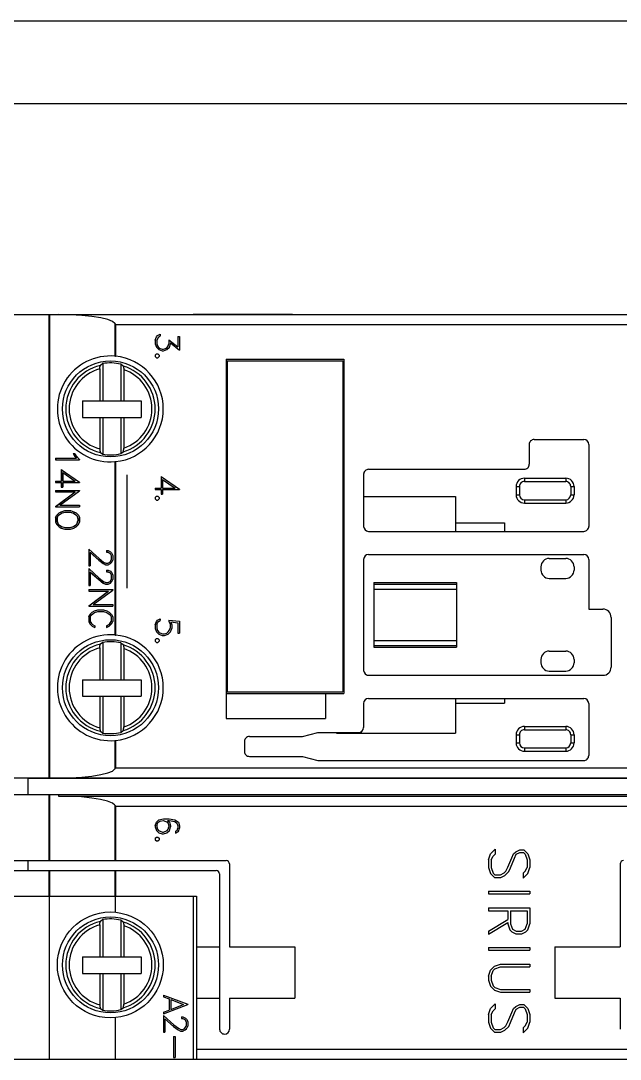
# Model space of a CAD drawing. Header units: millimetres. Extents: x -72 to 2978, y -1067 to 2817.
# Drawn here: x 497.9 to 534.1, y 872.8 to 935.5 of the extents above; entities that cross this region are included whole.
import ezdxf

# ---------------------------------------------------------------- set-up
doc = ezdxf.new("R2010")
doc.units = ezdxf.units.MM
doc.layers.add('10000_FRONT', color=7, linetype='Continuous')

msp = doc.modelspace()

# ---------------------------------------------------------------- linework, layer by layer
for p, q in [((424.654, 935.508), (733.643, 935.508)), ((514.334, 917.753), (508.334, 917.753)), ((504.345, 901.228), (504.345, 908.078)), ((508.334, 872.753), (514.334, 872.753))]:
    msp.add_line(p, q)
at = {"color": 30, "true_color": 0xf8991e}
msp.add_line((433.915, 930.508), (726.121, 930.508), dxfattribs=at)
at = {"layer": '10000_FRONT', "color": 7, "linetype": 'Continuous', "lineweight": 25}
for p, q in [((494.855, 917.753), (548.835, 917.753)), ((499.619, 917.753), (499.619, 889.753)), ((499.653, 917.753), (499.653, 889.753)), ((503.616, 917.213), (503.616, 915.241)), ((503.616, 917.213), (503.621, 917.204)), ((503.621, 917.204), (503.626, 917.196)), ((503.626, 917.196), (503.631, 917.187)), ((503.631, 917.187), (503.636, 917.179)), ((503.636, 917.179), (503.641, 917.17)), ((503.641, 917.17), (503.646, 917.162)), ((503.646, 917.162), (503.651, 917.153)), ((503.651, 917.153), (503.651, 915.237)), ((503.651, 917.153), (541.019, 917.153)), ((506.048, 916.2), (506.118, 916.411)), ((506.118, 916.411), (506.19, 916.486)), ((506.146, 916.194), (506.256, 916.416)), ((506.19, 916.486), (506.352, 916.566)), ((506.256, 916.416), (506.352, 916.463)), ((506.352, 916.566), (506.352, 916.463)), ((506.87, 916.23), (506.87, 915.994)), ((506.87, 916.23), (507.42, 915.805)), ((507.42, 916.42), (507.42, 915.805)), ((507.42, 916.42), (507.518, 916.42)), ((507.518, 916.42), (507.518, 915.612)), ((506.048, 916.2), (506.048, 915.99)), ((506.048, 915.99), (506.119, 915.779)), ((506.119, 915.779), (506.261, 915.635)), ((506.146, 916.194), (506.146, 915.994)), ((506.146, 915.994), (506.192, 915.863)), ((506.192, 915.863), (506.252, 915.771)), ((506.252, 915.771), (506.344, 915.71)), ((506.261, 915.635), (506.472, 915.565)), ((506.344, 915.71), (506.476, 915.665)), ((506.476, 915.665), (506.541, 915.665)), ((506.541, 915.665), (506.672, 915.71)), ((506.545, 915.565), (506.756, 915.635)), ((506.672, 915.71), (506.765, 915.771)), ((506.756, 915.635), (506.9, 915.779)), ((506.765, 915.771), (506.825, 915.863)), ((506.825, 915.863), (506.87, 915.994)), ((506.9, 915.779), (506.97, 915.99)), ((506.97, 916.043), (506.97, 915.99)), ((506.97, 916.043), (507.518, 915.612)), ((503.616, 915.241), (503.621, 915.24)), ((503.621, 915.24), (503.626, 915.24)), ((503.626, 915.24), (503.631, 915.239)), ((503.631, 915.239), (503.636, 915.239)), ((503.636, 915.239), (503.641, 915.238)), ((503.641, 915.238), (503.646, 915.238)), ((503.646, 915.238), (503.651, 915.237)), ((506.048, 915.302), (506.127, 915.38)), ((506.048, 915.302), (506.048, 915.221)), ((506.048, 915.221), (506.127, 915.143)), ((506.127, 915.38), (506.207, 915.38)), ((506.127, 915.143), (506.207, 915.143)), ((506.207, 915.38), (506.286, 915.302)), ((506.207, 915.143), (506.286, 915.221)), ((506.286, 915.302), (506.286, 915.221)), ((506.472, 915.565), (506.545, 915.565)), ((510.335, 915.053), (510.335, 893.353)), ((510.335, 915.053), (517.435, 915.053)), ((517.435, 915.053), (517.435, 894.853)), ((502.705, 914.496), (502.706, 914.51)), ((502.705, 914.483), (502.705, 914.496)), ((502.705, 914.47), (502.705, 914.483)), ((502.705, 914.47), (502.705, 912.538)), ((502.706, 914.523), (502.707, 914.537)), ((502.706, 914.51), (502.706, 914.523)), ((502.707, 914.549), (502.708, 914.561)), ((502.707, 914.537), (502.707, 914.549)), ((502.708, 914.561), (502.709, 914.573)), ((502.709, 914.573), (502.71, 914.585)), ((502.71, 914.585), (502.711, 914.596)), ((502.711, 914.596), (502.713, 914.607)), ((502.713, 914.607), (502.714, 914.617)), ((502.714, 914.617), (502.715, 914.626)), ((502.715, 914.626), (502.717, 914.635)), ((502.717, 914.635), (502.718, 914.644)), ((502.718, 914.644), (502.72, 914.651)), ((502.72, 914.651), (502.722, 914.658)), ((502.722, 914.658), (502.724, 914.665)), ((502.724, 914.665), (502.726, 914.67)), ((502.726, 914.67), (502.728, 914.674)), ((502.728, 914.674), (502.73, 914.678)), ((502.73, 914.678), (502.732, 914.681)), ((502.732, 914.681), (502.734, 914.683)), ((502.875, 914.789), (502.734, 914.683)), ((502.875, 914.789), (502.875, 912.538)), ((503.975, 914.756), (503.975, 912.538)), ((504.116, 914.641), (503.975, 914.756)), ((504.116, 914.64), (504.119, 914.638)), ((504.119, 914.638), (504.121, 914.633)), ((504.121, 914.633), (504.124, 914.628)), ((504.124, 914.628), (504.126, 914.622)), ((504.126, 914.622), (504.128, 914.614)), ((504.128, 914.614), (504.13, 914.605)), ((504.13, 914.605), (504.132, 914.595)), ((504.132, 914.595), (504.134, 914.584)), ((504.134, 914.584), (504.136, 914.573)), ((504.136, 914.573), (504.138, 914.56)), ((504.138, 914.56), (504.139, 914.547)), ((504.139, 914.547), (504.14, 914.532)), ((504.14, 914.532), (504.142, 914.517)), ((504.142, 914.517), (504.143, 914.503)), ((504.143, 914.503), (504.143, 914.487)), ((504.143, 914.487), (504.144, 914.471)), ((504.144, 914.471), (504.145, 914.454)), ((504.145, 914.454), (504.145, 914.438)), ((504.145, 914.438), (504.145, 914.422)), ((504.145, 914.422), (504.145, 912.538)), ((510.385, 914.953), (510.385, 894.953)), ((510.385, 914.953), (517.385, 914.953)), ((517.385, 914.953), (517.385, 894.953)), ((501.645, 912.538), (501.645, 911.538)), ((501.645, 912.538), (502.705, 912.538)), ((502.705, 912.538), (502.875, 912.538)), ((502.875, 912.538), (503.975, 912.538)), ((503.975, 912.538), (504.145, 912.538)), ((504.145, 912.538), (505.195, 912.538)), ((505.195, 912.538), (505.195, 911.538)), ((501.645, 911.538), (502.705, 911.538)), ((502.705, 911.538), (502.705, 909.636)), ((502.705, 911.538), (502.875, 911.538)), ((502.875, 911.538), (502.875, 909.317)), ((502.875, 911.538), (503.975, 911.538)), ((503.975, 911.538), (503.975, 909.35)), ((503.975, 911.538), (504.145, 911.538)), ((504.145, 911.538), (504.145, 909.685)), ((504.145, 911.538), (505.195, 911.538)), ((510.335, 911.245), (510.385, 911.245)), ((517.385, 911.245), (517.435, 911.245)), ((528.935, 910.203), (531.935, 910.203)), ((501.099, 909.354), (501.179, 909.191)), ((501.099, 909.354), (501.201, 909.354)), ((501.105, 909.354), (501.184, 909.191)), ((501.201, 909.354), (501.273, 909.21)), ((502.705, 909.636), (502.705, 909.621)), ((502.705, 909.621), (502.705, 909.604)), ((502.705, 909.604), (502.706, 909.588)), ((502.706, 909.588), (502.707, 909.572)), ((502.707, 909.572), (502.707, 909.557)), ((502.707, 909.557), (502.708, 909.542)), ((502.708, 909.542), (502.71, 909.528)), ((502.71, 909.528), (502.711, 909.514)), ((502.711, 909.514), (502.712, 909.5)), ((502.712, 909.5), (502.714, 909.488)), ((502.714, 909.488), (502.716, 909.477)), ((502.716, 909.477), (502.718, 909.467)), ((502.718, 909.467), (502.72, 909.457)), ((502.72, 909.457), (502.722, 909.448)), ((502.722, 909.448), (502.724, 909.441)), ((502.724, 909.441), (502.726, 909.435)), ((502.726, 909.435), (502.729, 909.43)), ((502.729, 909.43), (502.731, 909.426)), ((502.731, 909.426), (502.734, 909.423)), ((502.734, 909.423), (502.875, 909.317)), ((503.975, 909.35), (504.116, 909.466)), ((504.116, 909.466), (504.118, 909.468)), ((504.118, 909.468), (504.12, 909.471)), ((504.12, 909.471), (504.122, 909.475)), ((504.122, 909.475), (504.124, 909.48)), ((504.124, 909.48), (504.126, 909.485)), ((504.126, 909.485), (504.128, 909.492)), ((504.128, 909.492), (504.13, 909.499)), ((504.13, 909.499), (504.132, 909.507)), ((504.132, 909.507), (504.133, 909.516)), ((504.133, 909.516), (504.135, 909.525)), ((504.135, 909.525), (504.136, 909.534)), ((504.136, 909.534), (504.137, 909.545)), ((504.137, 909.545), (504.139, 909.556)), ((504.139, 909.556), (504.14, 909.568)), ((504.14, 909.568), (504.141, 909.58)), ((504.141, 909.58), (504.142, 909.592)), ((504.142, 909.592), (504.143, 909.604)), ((504.143, 909.617), (504.144, 909.63)), ((504.143, 909.604), (504.143, 909.617)), ((504.144, 909.644), (504.145, 909.658)), ((504.144, 909.63), (504.144, 909.644)), ((504.145, 909.671), (504.145, 909.685)), ((504.145, 909.658), (504.145, 909.671)), ((510.335, 909.661), (510.385, 909.661)), ((517.385, 909.661), (517.435, 909.661)), ((528.635, 909.903), (528.635, 908.703)), ((532.235, 909.903), (532.235, 904.953)), ((500.029, 909.079), (500.029, 908.981)), ((500.029, 909.079), (501.29, 909.079)), ((500.029, 908.981), (501.477, 908.981)), ((500.035, 909.079), (500.035, 908.981)), ((501.179, 909.191), (501.29, 909.079)), ((501.179, 909.191), (501.184, 909.191)), ((501.184, 909.191), (501.295, 909.079)), ((501.273, 909.21), (501.477, 909.002)), ((501.29, 909.079), (501.295, 909.079)), ((501.477, 909.002), (501.477, 908.981)), ((503.616, 908.865), (503.621, 908.866)), ((503.616, 908.865), (503.616, 898.391)), ((503.621, 908.866), (503.626, 908.866)), ((503.626, 908.866), (503.631, 908.867)), ((503.631, 908.867), (503.636, 908.867)), ((503.636, 908.867), (503.641, 908.868)), ((503.641, 908.868), (503.646, 908.868)), ((503.646, 908.868), (503.651, 908.869)), ((503.651, 908.869), (503.651, 898.387)), ((500.374, 908.397), (500.374, 907.694)), ((500.374, 908.397), (501.477, 907.619)), ((500.38, 908.393), (500.38, 907.694)), ((500.47, 908.219), (500.47, 907.694)), ((500.47, 908.219), (501.215, 907.694)), ((500.47, 908.219), (500.476, 908.219)), ((500.476, 908.219), (501.221, 907.694)), ((518.635, 908.103), (518.635, 904.953)), ((518.935, 908.403), (528.335, 908.403)), ((500.029, 907.694), (500.029, 907.596)), ((500.029, 907.694), (500.38, 907.694)), ((500.029, 907.596), (500.374, 907.596)), ((500.035, 907.694), (500.035, 907.596)), ((500.374, 907.596), (500.374, 907.321)), ((500.374, 907.596), (500.38, 907.596)), ((500.38, 907.596), (500.38, 907.321)), ((500.47, 907.694), (501.215, 907.694)), ((500.47, 907.596), (500.47, 907.321)), ((500.47, 907.596), (501.477, 907.596)), ((501.215, 907.694), (501.221, 907.694)), ((501.477, 907.619), (501.477, 907.596)), ((506.398, 907.975), (506.398, 907.271)), ((506.398, 907.975), (507.518, 907.197)), ((506.496, 907.796), (506.496, 907.271)), ((506.496, 907.796), (507.252, 907.271)), ((528.345, 907.863), (528.345, 907.663)), ((528.345, 907.863), (530.845, 907.863)), ((528.345, 907.663), (530.845, 907.663)), ((530.845, 907.863), (530.845, 907.663)), ((500.029, 907.129), (500.029, 907.031)), ((500.029, 907.129), (501.477, 907.129)), ((500.029, 906.161), (501.212, 907.031)), ((500.029, 907.031), (501.212, 907.031)), ((500.035, 907.129), (500.035, 907.031)), ((500.035, 906.161), (501.218, 907.031)), ((500.294, 906.235), (501.477, 907.106)), ((500.374, 907.321), (500.47, 907.321)), ((501.212, 907.031), (501.218, 907.031)), ((501.477, 907.129), (501.477, 907.106)), ((506.048, 907.271), (506.048, 907.173)), ((506.048, 907.271), (506.398, 907.271)), ((506.048, 907.173), (506.398, 907.173)), ((506.398, 907.173), (506.398, 906.898)), ((506.398, 906.898), (506.496, 906.898)), ((506.496, 907.271), (507.252, 907.271)), ((506.496, 907.173), (506.496, 906.898)), ((506.496, 907.173), (507.518, 907.173)), ((507.518, 907.197), (507.518, 907.173)), ((527.845, 907.363), (527.845, 906.863)), ((527.845, 907.363), (528.045, 907.363)), ((527.845, 906.863), (528.045, 906.863)), ((528.045, 907.363), (528.045, 906.863)), ((531.145, 907.363), (531.145, 906.863)), ((531.145, 907.363), (531.345, 907.363)), ((531.145, 906.863), (531.345, 906.863)), ((531.345, 907.363), (531.345, 906.863)), ((500.294, 906.235), (501.477, 906.235)), ((501.477, 906.235), (501.477, 906.137)), ((506.048, 906.702), (506.127, 906.78)), ((506.048, 906.702), (506.048, 906.621)), ((506.048, 906.621), (506.127, 906.543)), ((506.127, 906.78), (506.207, 906.78)), ((506.127, 906.543), (506.207, 906.543)), ((506.207, 906.78), (506.286, 906.702)), ((506.207, 906.543), (506.286, 906.621)), ((506.286, 906.702), (506.286, 906.621)), ((518.635, 906.763), (524.195, 906.763)), ((524.195, 906.763), (524.195, 904.653)), ((528.345, 906.563), (528.345, 906.363)), ((528.345, 906.563), (530.845, 906.563)), ((528.345, 906.363), (530.845, 906.363)), ((530.845, 906.563), (530.845, 906.363)), ((500.029, 906.161), (500.029, 906.137)), ((500.029, 906.161), (500.035, 906.161)), ((500.029, 906.137), (501.477, 906.137)), ((500.029, 905.488), (500.099, 905.631)), ((500.035, 906.161), (500.035, 906.137)), ((500.035, 905.488), (500.104, 905.631)), ((500.099, 905.631), (500.237, 905.772)), ((500.099, 905.631), (500.104, 905.631)), ((500.104, 905.631), (500.243, 905.772)), ((500.125, 905.414), (500.191, 905.612)), ((500.191, 905.612), (500.389, 905.745)), ((500.237, 905.772), (500.376, 905.84)), ((500.237, 905.772), (500.243, 905.772)), ((500.243, 905.772), (500.382, 905.84)), ((500.376, 905.84), (500.583, 905.911)), ((500.376, 905.84), (500.382, 905.84)), ((500.382, 905.84), (500.588, 905.911)), ((500.389, 905.745), (500.586, 905.813)), ((500.583, 905.911), (500.923, 905.911)), ((500.586, 905.813), (500.925, 905.813)), ((500.919, 905.813), (501.116, 905.745)), ((500.923, 905.911), (501.13, 905.84)), ((500.925, 905.813), (501.122, 905.745)), ((501.116, 905.745), (501.313, 905.612)), ((501.116, 905.745), (501.122, 905.745)), ((501.122, 905.745), (501.319, 905.612)), ((501.13, 905.84), (501.269, 905.772)), ((501.269, 905.772), (501.407, 905.631)), ((501.313, 905.612), (501.379, 905.414)), ((501.313, 905.612), (501.319, 905.612)), ((501.319, 905.612), (501.385, 905.414)), ((501.407, 905.631), (501.477, 905.488)), ((500.029, 905.488), (500.029, 905.207)), ((500.029, 905.488), (500.035, 905.488)), ((500.029, 905.207), (500.099, 905.063)), ((500.029, 905.207), (500.035, 905.207)), ((500.035, 905.488), (500.035, 905.207)), ((500.035, 905.207), (500.104, 905.063)), ((500.099, 905.063), (500.237, 904.923)), ((500.099, 905.063), (500.104, 905.063)), ((500.104, 905.063), (500.243, 904.923)), ((500.125, 905.414), (500.125, 905.264)), ((500.125, 905.264), (500.191, 905.082)), ((500.191, 905.082), (500.389, 904.948)), ((500.237, 904.923), (500.376, 904.854)), ((500.237, 904.923), (500.243, 904.923)), ((500.243, 904.923), (500.382, 904.854)), ((500.389, 904.948), (500.586, 904.882)), ((500.919, 904.882), (501.116, 904.948)), ((500.925, 904.882), (501.122, 904.948)), ((501.116, 904.948), (501.313, 905.082)), ((501.116, 904.948), (501.122, 904.948)), ((501.122, 904.948), (501.319, 905.082)), ((501.13, 904.854), (501.269, 904.923)), ((501.269, 904.923), (501.407, 905.063)), ((501.313, 905.082), (501.379, 905.28)), ((501.313, 905.082), (501.319, 905.082)), ((501.319, 905.082), (501.385, 905.28)), ((501.379, 905.414), (501.379, 905.28)), ((501.379, 905.414), (501.385, 905.414)), ((501.379, 905.28), (501.385, 905.28)), ((501.385, 905.414), (501.385, 905.28)), ((501.407, 905.063), (501.477, 905.207)), ((501.477, 905.488), (501.477, 905.207)), ((524.195, 905.163), (527.145, 905.163)), ((527.145, 905.163), (527.145, 904.653)), ((500.376, 904.854), (500.583, 904.784)), ((500.376, 904.854), (500.382, 904.854)), ((500.382, 904.854), (500.588, 904.784)), ((500.583, 904.784), (500.923, 904.784)), ((500.586, 904.882), (500.925, 904.882)), ((500.923, 904.784), (501.13, 904.854)), ((518.935, 904.653), (531.935, 904.653)), ((502.029, 903.576), (502.029, 902.565)), ((502.029, 903.576), (502.662, 903.004)), ((502.035, 903.571), (502.035, 902.565)), ((502.125, 903.368), (502.125, 902.565)), ((502.125, 903.368), (502.641, 902.912)), ((502.125, 903.368), (502.131, 903.368)), ((502.131, 903.368), (502.647, 902.912)), ((503.11, 903.488), (503.11, 903.388)), ((503.11, 903.488), (503.197, 903.488)), ((503.11, 903.388), (503.195, 903.388)), ((503.115, 903.488), (503.115, 903.388)), ((503.189, 903.388), (503.316, 903.323)), ((503.195, 903.388), (503.322, 903.323)), ((503.197, 903.488), (503.338, 903.418)), ((503.316, 903.323), (503.38, 903.194)), ((503.316, 903.323), (503.322, 903.323)), ((503.322, 903.323), (503.386, 903.194)), ((503.338, 903.418), (503.408, 903.345)), ((503.38, 903.194), (503.38, 902.928)), ((503.38, 903.194), (503.386, 903.194)), ((503.386, 903.194), (503.386, 902.928)), ((503.408, 903.345), (503.477, 903.202)), ((503.477, 903.202), (503.477, 902.92)), ((518.935, 903.253), (531.935, 903.253)), ((502.029, 902.565), (502.125, 902.565)), ((502.641, 902.912), (502.913, 902.704)), ((502.641, 902.912), (502.647, 902.912)), ((502.647, 902.912), (502.919, 902.704)), ((502.662, 903.004), (502.93, 902.8)), ((502.913, 902.704), (503.052, 902.633)), ((502.913, 902.704), (502.919, 902.704)), ((502.919, 902.704), (503.058, 902.633)), ((502.93, 902.8), (503.062, 902.734)), ((503.052, 902.633), (503.195, 902.633)), ((503.062, 902.734), (503.195, 902.734)), ((503.189, 902.734), (503.316, 902.798)), ((503.195, 902.734), (503.322, 902.798)), ((503.195, 902.633), (503.336, 902.704)), ((503.316, 902.798), (503.38, 902.928)), ((503.316, 902.798), (503.322, 902.798)), ((503.322, 902.798), (503.386, 902.928)), ((503.336, 902.704), (503.407, 902.777)), ((503.38, 902.928), (503.386, 902.928)), ((503.407, 902.777), (503.477, 902.92)), ((518.635, 902.953), (518.635, 896.253)), ((529.345, 902.513), (529.345, 902.313)), ((529.845, 903.013), (530.845, 903.013)), ((531.345, 902.513), (531.345, 902.313)), ((532.235, 902.953), (532.235, 899.953)), ((502.029, 902.399), (502.029, 901.388)), ((502.029, 902.399), (502.662, 901.826)), ((502.035, 902.393), (502.035, 901.388)), ((502.125, 902.191), (502.125, 901.388)), ((502.125, 902.191), (502.641, 901.735)), ((502.125, 902.191), (502.131, 902.191)), ((502.131, 902.191), (502.647, 901.735)), ((502.662, 901.826), (502.93, 901.623)), ((503.11, 902.311), (503.11, 902.211)), ((503.11, 902.311), (503.197, 902.311)), ((503.11, 902.211), (503.195, 902.211)), ((503.115, 902.311), (503.115, 902.211)), ((503.189, 902.211), (503.316, 902.146)), ((503.195, 902.211), (503.322, 902.146)), ((503.197, 902.311), (503.338, 902.241)), ((503.316, 902.146), (503.38, 902.017)), ((503.316, 902.146), (503.322, 902.146)), ((503.322, 902.146), (503.386, 902.017)), ((503.338, 902.241), (503.408, 902.168)), ((503.38, 902.017), (503.38, 901.751)), ((503.38, 902.017), (503.386, 902.017)), ((503.386, 902.017), (503.386, 901.751)), ((503.408, 902.168), (503.477, 902.025)), ((503.477, 902.025), (503.477, 901.742)), ((529.845, 901.813), (530.845, 901.813)), ((502.029, 901.388), (502.125, 901.388)), ((502.641, 901.735), (502.913, 901.527)), ((502.641, 901.735), (502.647, 901.735)), ((502.647, 901.735), (502.919, 901.527)), ((502.913, 901.527), (503.052, 901.456)), ((502.913, 901.527), (502.919, 901.527)), ((502.919, 901.527), (503.058, 901.456)), ((502.93, 901.623), (503.062, 901.557)), ((503.052, 901.456), (503.195, 901.456)), ((503.062, 901.557), (503.195, 901.557)), ((503.189, 901.557), (503.316, 901.621)), ((503.195, 901.557), (503.322, 901.621)), ((503.195, 901.456), (503.336, 901.527)), ((503.316, 901.621), (503.38, 901.751)), ((503.316, 901.621), (503.322, 901.621)), ((503.322, 901.621), (503.386, 901.751)), ((503.336, 901.527), (503.407, 901.6)), ((503.38, 901.751), (503.386, 901.751)), ((503.407, 901.6), (503.477, 901.742)), ((519.245, 901.556), (519.245, 897.653)), ((519.245, 901.556), (524.245, 901.556)), ((519.245, 901.553), (524.245, 901.553)), ((519.245, 901.453), (524.245, 901.453)), ((524.245, 901.556), (524.245, 897.653)), ((502.029, 901.129), (502.029, 901.031)), ((502.029, 901.129), (503.477, 901.129)), ((502.029, 900.161), (503.212, 901.031)), ((502.029, 901.031), (503.218, 901.031)), ((502.035, 901.129), (502.035, 901.031)), ((502.035, 900.161), (503.218, 901.031)), ((502.294, 900.235), (503.477, 901.106)), ((503.477, 901.129), (503.477, 901.106)), ((519.245, 901.153), (524.245, 901.153)), ((502.029, 900.161), (502.029, 900.137)), ((502.029, 900.161), (502.035, 900.161)), ((502.029, 900.137), (503.477, 900.137)), ((502.035, 900.161), (502.035, 900.137)), ((502.294, 900.235), (503.477, 900.235)), ((502.376, 899.841), (502.582, 899.911)), ((502.382, 899.841), (502.588, 899.911)), ((502.582, 899.911), (502.923, 899.911)), ((502.923, 899.911), (503.13, 899.841)), ((503.477, 900.235), (503.477, 900.137)), ((510.335, 900.245), (510.385, 900.245)), ((517.385, 900.245), (517.435, 900.245)), ((532.235, 899.953), (533.087, 899.953)), ((502.029, 899.489), (502.099, 899.632)), ((502.029, 899.489), (502.029, 899.207)), ((502.029, 899.489), (502.035, 899.489)), ((502.035, 899.489), (502.104, 899.632)), ((502.035, 899.489), (502.035, 899.207)), ((502.099, 899.632), (502.237, 899.773)), ((502.099, 899.632), (502.104, 899.632)), ((502.104, 899.632), (502.243, 899.773)), ((502.125, 899.48), (502.19, 899.613)), ((502.125, 899.48), (502.125, 899.214)), ((502.19, 899.613), (502.389, 899.746)), ((502.237, 899.773), (502.376, 899.841)), ((502.237, 899.773), (502.243, 899.773)), ((502.243, 899.773), (502.382, 899.841)), ((502.376, 899.841), (502.382, 899.841)), ((502.389, 899.746), (502.586, 899.813)), ((502.586, 899.813), (502.926, 899.813)), ((502.92, 899.813), (503.117, 899.746)), ((502.926, 899.813), (503.123, 899.746)), ((503.117, 899.746), (503.316, 899.613)), ((503.117, 899.746), (503.123, 899.746)), ((503.123, 899.746), (503.322, 899.613)), ((503.13, 899.841), (503.269, 899.773)), ((503.269, 899.773), (503.407, 899.632)), ((503.316, 899.613), (503.38, 899.48)), ((503.316, 899.613), (503.322, 899.613)), ((503.322, 899.613), (503.386, 899.48)), ((503.38, 899.48), (503.38, 899.214)), ((503.38, 899.48), (503.386, 899.48)), ((503.386, 899.48), (503.386, 899.214)), ((503.407, 899.632), (503.477, 899.489)), ((503.477, 899.489), (503.477, 899.207)), ((506.118, 899.211), (506.19, 899.286)), ((506.19, 899.286), (506.352, 899.366)), ((506.352, 899.366), (506.352, 899.263)), ((506.875, 899.29), (506.875, 899.2)), ((506.875, 899.29), (507.518, 899.218)), ((533.587, 899.453), (533.587, 896.453)), ((502.029, 899.207), (502.098, 899.063)), ((502.029, 899.207), (502.035, 899.207)), ((502.035, 899.207), (502.104, 899.063)), ((502.098, 899.063), (502.236, 898.923)), ((502.098, 899.063), (502.104, 899.063)), ((502.104, 899.063), (502.242, 898.923)), ((502.125, 899.214), (502.191, 899.083)), ((502.191, 899.083), (502.256, 899.018)), ((502.236, 898.923), (502.396, 898.842)), ((502.236, 898.923), (502.242, 898.923)), ((502.242, 898.923), (502.396, 898.845)), ((502.256, 899.018), (502.396, 898.946)), ((502.396, 898.946), (502.396, 898.842)), ((503.11, 898.946), (503.25, 899.018)), ((503.11, 898.946), (503.11, 898.842)), ((503.11, 898.946), (503.115, 898.946)), ((503.11, 898.842), (503.27, 898.923)), ((503.115, 898.946), (503.256, 899.018)), ((503.115, 898.946), (503.115, 898.845)), ((503.25, 899.018), (503.314, 899.083)), ((503.25, 899.018), (503.256, 899.018)), ((503.256, 899.018), (503.32, 899.083)), ((503.27, 898.923), (503.408, 899.063)), ((503.314, 899.083), (503.38, 899.214)), ((503.314, 899.083), (503.32, 899.083)), ((503.32, 899.083), (503.386, 899.214)), ((503.38, 899.214), (503.386, 899.214)), ((503.408, 899.063), (503.477, 899.207)), ((506.048, 899), (506.118, 899.211)), ((506.048, 899), (506.048, 898.79)), ((506.048, 898.79), (506.119, 898.579)), ((506.146, 898.996), (506.192, 899.127)), ((506.146, 898.996), (506.146, 898.794)), ((506.146, 898.794), (506.187, 898.669)), ((506.187, 898.669), (506.263, 898.564)), ((506.192, 899.127), (506.245, 899.21)), ((506.245, 899.21), (506.352, 899.263)), ((506.837, 898.571), (506.899, 898.663)), ((506.875, 899.2), (506.944, 899.063)), ((506.899, 898.663), (506.944, 898.794)), ((506.944, 899.063), (506.944, 898.794)), ((506.972, 898.579), (507.042, 898.79)), ((506.982, 899.185), (507.042, 899)), ((506.982, 899.185), (507.42, 899.121)), ((507.042, 899), (507.042, 898.79)), ((507.42, 899.121), (507.42, 898.502)), ((507.518, 899.218), (507.518, 898.502)), ((510.335, 898.661), (510.385, 898.661)), ((517.385, 898.661), (517.435, 898.661)), ((503.616, 898.391), (503.621, 898.39)), ((503.621, 898.39), (503.626, 898.39)), ((503.626, 898.39), (503.631, 898.389)), ((503.631, 898.389), (503.636, 898.389)), ((503.636, 898.389), (503.641, 898.388)), ((503.641, 898.388), (503.646, 898.388)), ((503.646, 898.388), (503.651, 898.387)), ((506.048, 898.102), (506.127, 898.18)), ((506.048, 898.102), (506.048, 898.021)), ((506.048, 898.021), (506.127, 897.943)), ((506.119, 898.579), (506.262, 898.435)), ((506.127, 898.18), (506.207, 898.18)), ((506.207, 898.18), (506.286, 898.102)), ((506.207, 897.943), (506.286, 898.021)), ((506.262, 898.435), (506.474, 898.365)), ((506.263, 898.564), (506.322, 898.524)), ((506.286, 898.102), (506.286, 898.021)), ((506.322, 898.524), (506.478, 898.465)), ((506.474, 898.365), (506.616, 898.365)), ((506.478, 898.465), (506.612, 898.465)), ((506.612, 898.465), (506.744, 898.51)), ((506.616, 898.365), (506.828, 898.435)), ((506.744, 898.51), (506.837, 898.571)), ((506.828, 898.435), (506.972, 898.579)), ((507.42, 898.502), (507.518, 898.502)), ((519.245, 898.053), (524.245, 898.053)), ((502.705, 897.646), (502.706, 897.66)), ((502.705, 897.633), (502.705, 897.646)), ((502.705, 897.62), (502.705, 897.633)), ((502.705, 897.62), (502.705, 895.688)), ((502.706, 897.673), (502.707, 897.687)), ((502.706, 897.66), (502.706, 897.673)), ((502.707, 897.699), (502.708, 897.711)), ((502.707, 897.687), (502.707, 897.699)), ((502.708, 897.711), (502.709, 897.723)), ((502.709, 897.723), (502.71, 897.735)), ((502.71, 897.735), (502.711, 897.746)), ((502.711, 897.746), (502.713, 897.757)), ((502.713, 897.757), (502.714, 897.767)), ((502.714, 897.767), (502.715, 897.776)), ((502.715, 897.776), (502.717, 897.785)), ((502.717, 897.785), (502.718, 897.794)), ((502.718, 897.794), (502.72, 897.801)), ((502.72, 897.801), (502.722, 897.808)), ((502.722, 897.808), (502.724, 897.815)), ((502.724, 897.815), (502.726, 897.82)), ((502.726, 897.82), (502.728, 897.824)), ((502.728, 897.824), (502.73, 897.828)), ((502.73, 897.828), (502.732, 897.831)), ((502.732, 897.831), (502.734, 897.833)), ((502.875, 897.939), (502.734, 897.833)), ((502.875, 897.939), (502.875, 895.688)), ((503.975, 897.906), (503.975, 895.688)), ((504.116, 897.791), (503.975, 897.906)), ((504.116, 897.79), (504.119, 897.788)), ((504.119, 897.788), (504.121, 897.783)), ((504.121, 897.783), (504.124, 897.778)), ((504.124, 897.778), (504.126, 897.772)), ((504.126, 897.772), (504.128, 897.764)), ((504.128, 897.764), (504.13, 897.755)), ((504.13, 897.755), (504.132, 897.745)), ((504.132, 897.745), (504.134, 897.734)), ((504.134, 897.734), (504.136, 897.723)), ((504.136, 897.723), (504.138, 897.71)), ((504.138, 897.71), (504.139, 897.697)), ((504.139, 897.697), (504.14, 897.682)), ((504.14, 897.682), (504.142, 897.667)), ((504.142, 897.667), (504.143, 897.653)), ((504.143, 897.653), (504.143, 897.637)), ((504.143, 897.637), (504.144, 897.621)), ((504.144, 897.621), (504.145, 897.604)), ((504.145, 897.604), (504.145, 897.588)), ((504.145, 897.588), (504.145, 897.572)), ((504.145, 897.572), (504.145, 895.688)), ((506.127, 897.943), (506.207, 897.943)), ((519.245, 897.753), (524.245, 897.753)), ((519.245, 897.653), (524.245, 897.653)), ((519.245, 897.653), (524.245, 897.653)), ((529.845, 897.413), (530.845, 897.413)), ((529.345, 896.913), (529.345, 896.713)), ((531.345, 896.913), (531.345, 896.713)), ((529.845, 896.213), (530.845, 896.213)), ((501.645, 895.688), (501.645, 894.688)), ((501.645, 895.688), (502.705, 895.688)), ((502.705, 895.688), (502.875, 895.688)), ((502.875, 895.688), (503.975, 895.688)), ((503.975, 895.688), (504.145, 895.688)), ((504.145, 895.688), (505.195, 895.688)), ((505.195, 895.688), (505.195, 894.688)), ((518.858, 895.963), (527.145, 895.963)), ((518.935, 895.953), (533.087, 895.953)), ((524.195, 895.963), (524.195, 895.953)), ((527.145, 895.963), (527.145, 895.953)), ((510.385, 894.953), (517.385, 894.953)), ((501.645, 894.688), (502.705, 894.688)), ((502.705, 894.688), (502.705, 892.786)), ((502.705, 894.688), (502.875, 894.688)), ((502.875, 894.688), (502.875, 892.467)), ((502.875, 894.688), (503.975, 894.688)), ((503.975, 894.688), (503.975, 892.5)), ((503.975, 894.688), (504.145, 894.688)), ((504.145, 894.688), (504.145, 892.835)), ((504.145, 894.688), (505.195, 894.688)), ((510.335, 894.853), (517.435, 894.853)), ((516.335, 894.853), (516.335, 893.353)), ((518.632, 894.253), (518.632, 892.803)), ((518.932, 894.553), (531.932, 894.553)), ((524.195, 894.553), (524.195, 894.263)), ((524.195, 894.263), (524.195, 892.463)), ((524.195, 894.263), (527.145, 894.263)), ((527.145, 894.553), (527.145, 894.263)), ((532.232, 894.253), (532.232, 891.103)), ((510.335, 893.353), (516.335, 893.353)), ((502.705, 892.786), (502.705, 892.771)), ((502.705, 892.771), (502.705, 892.754)), ((502.705, 892.754), (502.706, 892.738)), ((502.706, 892.738), (502.707, 892.722)), ((502.707, 892.722), (502.707, 892.707)), ((502.707, 892.707), (502.708, 892.692)), ((502.708, 892.692), (502.71, 892.678)), ((502.71, 892.678), (502.711, 892.664)), ((502.711, 892.664), (502.712, 892.65)), ((502.712, 892.65), (502.714, 892.638)), ((502.714, 892.638), (502.716, 892.627)), ((502.716, 892.627), (502.718, 892.617)), ((502.718, 892.617), (502.72, 892.607)), ((502.72, 892.607), (502.722, 892.598)), ((502.722, 892.598), (502.724, 892.591)), ((502.724, 892.591), (502.726, 892.585)), ((502.726, 892.585), (502.729, 892.58)), ((502.729, 892.58), (502.731, 892.576)), ((502.731, 892.576), (502.734, 892.573)), ((502.734, 892.573), (502.875, 892.467)), ((503.975, 892.5), (504.116, 892.616)), ((504.116, 892.616), (504.118, 892.618)), ((504.118, 892.618), (504.12, 892.621)), ((504.12, 892.621), (504.122, 892.625)), ((504.122, 892.625), (504.124, 892.63)), ((504.124, 892.63), (504.126, 892.635)), ((504.126, 892.635), (504.128, 892.642)), ((504.128, 892.642), (504.13, 892.649)), ((504.13, 892.649), (504.132, 892.657)), ((504.132, 892.657), (504.133, 892.666)), ((504.133, 892.666), (504.135, 892.675)), ((504.135, 892.675), (504.136, 892.684)), ((504.136, 892.684), (504.137, 892.695)), ((504.137, 892.695), (504.139, 892.706)), ((504.139, 892.706), (504.14, 892.718)), ((504.14, 892.718), (504.141, 892.73)), ((504.141, 892.73), (504.142, 892.742)), ((504.142, 892.742), (504.143, 892.754)), ((504.143, 892.767), (504.144, 892.78)), ((504.143, 892.754), (504.143, 892.767)), ((504.144, 892.794), (504.145, 892.808)), ((504.144, 892.78), (504.144, 892.794)), ((504.145, 892.821), (504.145, 892.835)), ((504.145, 892.808), (504.145, 892.821)), ((514.935, 892.253), (515.868, 892.503)), ((515.868, 892.503), (518.332, 892.503)), ((516.995, 892.503), (516.995, 892.463)), ((516.995, 892.463), (524.195, 892.463)), ((518.495, 892.551), (518.495, 892.463)), ((528.345, 892.863), (528.345, 892.663)), ((528.345, 892.863), (530.845, 892.863)), ((528.345, 892.663), (530.845, 892.663)), ((530.845, 892.863), (530.845, 892.663)), ((503.616, 892.015), (503.621, 892.016)), ((503.616, 892.015), (503.616, 890.293)), ((503.621, 892.016), (503.626, 892.016)), ((503.626, 892.016), (503.631, 892.017)), ((503.631, 892.017), (503.636, 892.017)), ((503.636, 892.017), (503.641, 892.018)), ((503.641, 892.018), (503.646, 892.018)), ((503.646, 892.018), (503.651, 892.019)), ((503.651, 892.019), (503.651, 890.353)), ((511.435, 891.953), (511.435, 891.353)), ((511.735, 892.253), (514.935, 892.253)), ((527.845, 892.363), (527.845, 891.863)), ((527.845, 892.363), (528.045, 892.363)), ((527.845, 891.863), (528.045, 891.863)), ((528.045, 892.363), (528.045, 891.863)), ((531.145, 892.363), (531.145, 891.863)), ((531.145, 892.363), (531.345, 892.363)), ((531.145, 891.863), (531.345, 891.863)), ((531.345, 892.363), (531.345, 891.863)), ((528.345, 891.563), (528.345, 891.363)), ((528.345, 891.563), (530.845, 891.563)), ((528.345, 891.363), (530.845, 891.363)), ((530.845, 891.563), (530.845, 891.363)), ((511.735, 891.053), (514.935, 891.053)), ((514.935, 891.053), (515.868, 890.803)), ((515.868, 890.803), (531.932, 890.803)), ((503.616, 890.293), (503.621, 890.302)), ((503.621, 890.302), (503.626, 890.31)), ((503.626, 890.31), (503.631, 890.319)), ((503.631, 890.319), (503.636, 890.328)), ((503.636, 890.328), (503.641, 890.336)), ((503.641, 890.336), (503.646, 890.345)), ((503.646, 890.345), (503.651, 890.353)), ((503.651, 890.353), (541.019, 890.353)), ((495.035, 889.753), (549.635, 889.753)), ((498.345, 889.753), (498.345, 888.753)), ((498.345, 889.743), (546.345, 889.743)), ((493.835, 888.753), (550.835, 888.753)), ((499.619, 888.753), (499.619, 884.753)), ((499.653, 888.753), (499.653, 884.753)), ((500.196, 888.753), (500.196, 888.653)), ((500.196, 888.653), (544.474, 888.653)), ((503.605, 888.113), (503.605, 884.753)), ((503.605, 888.113), (503.61, 888.104)), ((503.61, 888.104), (503.615, 888.096)), ((503.615, 888.096), (503.62, 888.087)), ((503.62, 888.087), (503.625, 888.079)), ((503.625, 888.079), (503.63, 888.07)), ((503.63, 888.07), (503.635, 888.062)), ((503.635, 888.062), (503.64, 888.053)), ((503.64, 888.053), (503.64, 884.753)), ((503.64, 888.053), (541.03, 888.053)), ((506.048, 886.863), (506.119, 887.075)), ((506.048, 886.863), (506.048, 886.79)), ((506.048, 886.79), (506.119, 886.579)), ((506.119, 887.075), (506.261, 887.218)), ((506.147, 886.859), (506.214, 887.057)), ((506.147, 886.859), (506.147, 886.794)), ((506.147, 886.794), (506.193, 886.663)), ((506.214, 887.057), (506.33, 887.136)), ((506.261, 887.218), (506.541, 887.288)), ((506.33, 887.136), (506.542, 887.188)), ((506.541, 887.288), (506.888, 887.288)), ((506.542, 887.188), (506.773, 887.073)), ((506.773, 887.073), (506.826, 886.99)), ((506.786, 887.188), (506.9, 887.075)), ((506.786, 887.188), (506.883, 887.188)), ((506.826, 886.99), (506.871, 886.859)), ((506.826, 886.663), (506.871, 886.794)), ((506.871, 886.859), (506.871, 886.794)), ((506.883, 887.188), (507.223, 887.12)), ((506.888, 887.288), (507.234, 887.22)), ((506.9, 887.075), (506.97, 886.863)), ((506.9, 886.579), (506.97, 886.79)), ((506.97, 886.863), (506.97, 886.79)), ((507.223, 887.12), (507.361, 887.028)), ((507.234, 887.22), (507.447, 887.076)), ((507.361, 887.028), (507.419, 886.859)), ((507.365, 886.571), (507.419, 886.726)), ((507.419, 886.859), (507.419, 886.726)), ((507.447, 887.076), (507.518, 886.863)), ((507.447, 886.506), (507.518, 886.721)), ((507.518, 886.863), (507.518, 886.721)), ((506.048, 886.102), (506.127, 886.18)), ((506.048, 886.102), (506.048, 886.021)), ((506.119, 886.579), (506.261, 886.435)), ((506.127, 886.18), (506.207, 886.18)), ((506.193, 886.663), (506.246, 886.581)), ((506.207, 886.18), (506.286, 886.102)), ((506.246, 886.581), (506.48, 886.465)), ((506.261, 886.435), (506.472, 886.365)), ((506.286, 886.102), (506.286, 886.021)), ((506.472, 886.365), (506.545, 886.365)), ((506.48, 886.465), (506.54, 886.465)), ((506.54, 886.465), (506.773, 886.581)), ((506.545, 886.365), (506.756, 886.435)), ((506.756, 886.435), (506.9, 886.579)), ((506.773, 886.581), (506.826, 886.663)), ((507.281, 886.528), (507.365, 886.571)), ((507.281, 886.528), (507.281, 886.424)), ((507.281, 886.424), (507.447, 886.506)), ((506.048, 886.021), (506.127, 885.943)), ((506.127, 885.943), (506.207, 885.943)), ((506.207, 885.943), (506.286, 886.021)), ((526.18, 884.809), (526.299, 885.169)), ((526.299, 885.169), (526.581, 885.452)), ((526.347, 884.799), (526.46, 885.022)), ((526.46, 885.022), (526.581, 885.146)), ((526.581, 885.452), (526.581, 885.146)), ((527.347, 884.354), (527.579, 884.933)), ((527.512, 884.329), (527.746, 884.913)), ((527.579, 884.933), (527.697, 885.172)), ((527.697, 885.172), (527.82, 885.296)), ((527.746, 884.913), (527.859, 885.136)), ((527.82, 885.296), (528.062, 885.416)), ((527.859, 885.136), (528.078, 885.247)), ((528.062, 885.416), (528.313, 885.416)), ((528.078, 885.247), (528.295, 885.247)), ((528.295, 885.247), (528.399, 885.143)), ((528.313, 885.416), (528.559, 885.169)), ((528.399, 885.143), (528.512, 884.803)), ((528.559, 885.169), (528.679, 884.809)), ((493.835, 884.753), (510.335, 884.753)), ((498.345, 884.753), (498.345, 884.153)), ((510.535, 884.553), (510.535, 879.553)), ((526.18, 884.809), (526.18, 884.336)), ((526.18, 884.336), (526.301, 883.976)), ((526.347, 884.799), (526.347, 884.344)), ((526.347, 884.344), (526.46, 884.004)), ((527.23, 884.123), (527.347, 884.354)), ((527.397, 884.09), (527.512, 884.329)), ((528.399, 884.123), (528.512, 884.347)), ((528.512, 884.803), (528.512, 884.347)), ((528.56, 883.976), (528.679, 884.336)), ((528.679, 884.809), (528.679, 884.336)), ((534.135, 884.553), (534.135, 879.553)), ((494.835, 884.153), (509.735, 884.153)), ((499.619, 884.153), (499.619, 882.603)), ((499.653, 884.153), (499.653, 882.603)), ((503.605, 884.153), (503.605, 882.603)), ((503.64, 884.153), (503.64, 882.603)), ((509.935, 883.953), (509.935, 874.573)), ((526.301, 883.976), (526.546, 883.733)), ((526.46, 884.004), (526.565, 883.9)), ((526.546, 883.733), (526.914, 883.733)), ((526.565, 883.9), (526.896, 883.9)), ((526.896, 883.9), (527.121, 884.014)), ((526.914, 883.733), (527.156, 883.85)), ((527.121, 884.014), (527.23, 884.123)), ((527.156, 883.85), (527.397, 884.09)), ((528.278, 884.001), (528.399, 884.123)), ((528.278, 884.001), (528.278, 883.696)), ((528.278, 883.696), (528.56, 883.976)), ((494.835, 882.603), (508.535, 882.603)), ((499.638, 882.603), (499.638, 872.753)), ((503.635, 882.603), (503.635, 881.639)), ((508.335, 882.603), (508.335, 872.753)), ((508.535, 882.603), (508.535, 872.753)), ((526.18, 882.915), (526.18, 882.748)), ((526.18, 882.915), (528.679, 882.915)), ((526.18, 882.748), (528.679, 882.748)), ((528.679, 882.915), (528.679, 882.748)), ((526.18, 881.895), (526.18, 881.728)), ((526.18, 881.895), (528.679, 881.895)), ((526.18, 881.728), (527.346, 881.728)), ((527.346, 881.728), (527.346, 881.19)), ((527.513, 881.728), (527.513, 880.943)), ((527.513, 881.728), (528.512, 881.728)), ((528.512, 881.728), (528.512, 880.943)), ((528.679, 881.895), (528.679, 880.936)), ((502.726, 881.07), (502.728, 881.074)), ((502.728, 881.074), (502.73, 881.078)), ((502.73, 881.078), (502.732, 881.081)), ((502.732, 881.081), (502.734, 881.083)), ((502.875, 881.189), (502.734, 881.083)), ((502.875, 881.189), (502.875, 878.938)), ((503.975, 881.156), (503.975, 878.938)), ((504.116, 881.041), (503.975, 881.156)), ((526.18, 880.492), (527.346, 881.19)), ((502.705, 880.896), (502.706, 880.91)), ((502.705, 880.883), (502.705, 880.896)), ((502.705, 880.87), (502.705, 880.883)), ((502.705, 880.87), (502.705, 878.938)), ((502.706, 880.923), (502.707, 880.937)), ((502.706, 880.91), (502.706, 880.923)), ((502.707, 880.949), (502.708, 880.961)), ((502.707, 880.937), (502.707, 880.949)), ((502.708, 880.961), (502.709, 880.973)), ((502.709, 880.973), (502.71, 880.985)), ((502.71, 880.985), (502.711, 880.996)), ((502.711, 880.996), (502.713, 881.007)), ((502.713, 881.007), (502.714, 881.017)), ((502.714, 881.017), (502.715, 881.026)), ((502.715, 881.026), (502.717, 881.035)), ((502.717, 881.035), (502.718, 881.044)), ((502.718, 881.044), (502.72, 881.051)), ((502.72, 881.051), (502.722, 881.058)), ((502.722, 881.058), (502.724, 881.065)), ((502.724, 881.065), (502.726, 881.07)), ((504.116, 881.04), (504.119, 881.038)), ((504.119, 881.038), (504.121, 881.033)), ((504.121, 881.033), (504.124, 881.028)), ((504.124, 881.028), (504.126, 881.022)), ((504.126, 881.022), (504.128, 881.014)), ((504.128, 881.014), (504.13, 881.005)), ((504.13, 881.005), (504.132, 880.995)), ((504.132, 880.995), (504.134, 880.984)), ((504.134, 880.984), (504.136, 880.973)), ((504.136, 880.973), (504.138, 880.96)), ((504.138, 880.96), (504.139, 880.947)), ((504.139, 880.947), (504.14, 880.932)), ((504.14, 880.932), (504.142, 880.917)), ((504.142, 880.917), (504.143, 880.903)), ((504.143, 880.903), (504.143, 880.887)), ((504.143, 880.887), (504.144, 880.871)), ((504.144, 880.871), (504.145, 880.854)), ((504.145, 880.854), (504.145, 880.838)), ((504.145, 880.838), (504.145, 880.822)), ((504.145, 880.822), (504.145, 878.938)), ((526.18, 880.312), (527.346, 881.01)), ((526.18, 880.492), (526.18, 880.312)), ((527.346, 881.01), (527.346, 880.937)), ((527.346, 880.937), (527.466, 880.578)), ((527.466, 880.578), (527.588, 880.452)), ((527.513, 880.943), (527.627, 880.61)), ((527.588, 880.452), (527.832, 880.333)), ((527.627, 880.61), (527.844, 880.5)), ((527.844, 880.5), (528.181, 880.5)), ((528.181, 880.5), (528.398, 880.61)), ((528.194, 880.333), (528.437, 880.451)), ((528.398, 880.61), (528.512, 880.943)), ((528.437, 880.451), (528.559, 880.578)), ((528.559, 880.578), (528.679, 880.936)), ((527.832, 880.333), (528.194, 880.333)), ((508.535, 879.553), (509.935, 879.553)), ((510.535, 879.553), (514.485, 879.553)), ((514.485, 879.553), (514.485, 876.453)), ((526.18, 879.515), (526.18, 879.348)), ((526.18, 879.515), (528.679, 879.515)), ((526.18, 879.348), (528.679, 879.348)), ((528.679, 879.515), (528.679, 879.348)), ((530.185, 879.553), (530.185, 876.453)), ((530.185, 879.553), (534.135, 879.553)), ((501.645, 878.938), (501.645, 877.938)), ((501.645, 878.938), (502.705, 878.938)), ((502.705, 878.938), (502.875, 878.938)), ((502.875, 878.938), (503.975, 878.938)), ((503.975, 878.938), (504.145, 878.938)), ((504.145, 878.938), (505.195, 878.938)), ((505.195, 878.938), (505.195, 877.938)), ((501.645, 877.938), (502.705, 877.938)), ((502.705, 877.938), (502.705, 876.036)), ((502.705, 877.938), (502.875, 877.938)), ((502.875, 877.938), (502.875, 875.717)), ((502.875, 877.938), (503.975, 877.938)), ((503.975, 877.938), (503.975, 875.75)), ((503.975, 877.938), (504.145, 877.938)), ((504.145, 877.938), (504.145, 876.085)), ((504.145, 877.938), (505.195, 877.938)), ((526.18, 877.772), (526.3, 878.132)), ((526.3, 878.132), (526.542, 878.376)), ((526.346, 877.766), (526.46, 878.108)), ((526.46, 878.108), (526.567, 878.214)), ((526.542, 878.376), (526.902, 878.495)), ((526.567, 878.214), (526.907, 878.328)), ((526.902, 878.495), (528.679, 878.495)), ((526.907, 878.328), (528.679, 878.328)), ((528.679, 878.495), (528.679, 878.328)), ((526.18, 877.772), (526.18, 877.531)), ((526.18, 877.531), (526.3, 877.171)), ((526.346, 877.766), (526.346, 877.539)), ((526.346, 877.539), (526.46, 877.197)), ((526.3, 877.171), (526.542, 876.929)), ((526.46, 877.197), (526.567, 877.089)), ((526.542, 876.929), (526.902, 876.808)), ((526.567, 877.089), (526.907, 876.975)), ((526.902, 876.808), (528.679, 876.808)), ((526.907, 876.975), (528.679, 876.975)), ((528.679, 876.975), (528.679, 876.808)), ((504.144, 876.044), (504.145, 876.058)), ((504.145, 876.071), (504.145, 876.085)), ((504.145, 876.058), (504.145, 876.071)), ((506.538, 876.633), (506.538, 876.531)), ((506.538, 876.633), (508.008, 876.072)), ((506.538, 876.531), (506.888, 876.396)), ((506.888, 876.396), (506.888, 875.726)), ((506.986, 876.359), (506.986, 875.764)), ((506.986, 876.359), (507.75, 876.061)), ((506.986, 875.764), (507.75, 876.061)), ((508.008, 876.072), (508.008, 876.051)), ((508.535, 876.453), (509.935, 876.453)), ((510.535, 876.453), (510.535, 874.573)), ((510.535, 876.453), (514.485, 876.453)), ((526.299, 875.819), (526.581, 876.102)), ((526.581, 876.102), (526.581, 875.796)), ((527.82, 875.946), (528.062, 876.066)), ((528.062, 876.066), (528.313, 876.066)), ((528.313, 876.066), (528.559, 875.819)), ((530.185, 876.453), (534.135, 876.453)), ((534.135, 876.453), (534.135, 874.573)), ((502.705, 876.036), (502.705, 876.021)), ((502.705, 876.021), (502.705, 876.004)), ((502.705, 876.004), (502.706, 875.988)), ((502.706, 875.988), (502.707, 875.972)), ((502.707, 875.972), (502.707, 875.957)), ((502.707, 875.957), (502.708, 875.942)), ((502.708, 875.942), (502.71, 875.928)), ((502.71, 875.928), (502.711, 875.914)), ((502.711, 875.914), (502.712, 875.9)), ((502.712, 875.9), (502.714, 875.888)), ((502.714, 875.888), (502.716, 875.877)), ((502.716, 875.877), (502.718, 875.867)), ((502.718, 875.867), (502.72, 875.857)), ((502.72, 875.857), (502.722, 875.848)), ((502.722, 875.848), (502.724, 875.841)), ((502.724, 875.841), (502.726, 875.835)), ((502.726, 875.835), (502.729, 875.83)), ((502.729, 875.83), (502.731, 875.826)), ((502.731, 875.826), (502.734, 875.823)), ((502.734, 875.823), (502.875, 875.717)), ((503.975, 875.75), (504.116, 875.866)), ((504.116, 875.866), (504.118, 875.868)), ((504.118, 875.868), (504.12, 875.871)), ((504.12, 875.871), (504.122, 875.875)), ((504.122, 875.875), (504.124, 875.88)), ((504.124, 875.88), (504.126, 875.885)), ((504.126, 875.885), (504.128, 875.892)), ((504.128, 875.892), (504.13, 875.899)), ((504.13, 875.899), (504.132, 875.907)), ((504.132, 875.907), (504.133, 875.916)), ((504.133, 875.916), (504.135, 875.925)), ((504.135, 875.925), (504.136, 875.934)), ((504.136, 875.934), (504.137, 875.945)), ((504.137, 875.945), (504.139, 875.956)), ((504.139, 875.956), (504.14, 875.968)), ((504.14, 875.968), (504.141, 875.98)), ((504.141, 875.98), (504.142, 875.992)), ((504.142, 875.992), (504.143, 876.004)), ((504.143, 876.017), (504.144, 876.03)), ((504.143, 876.004), (504.143, 876.017)), ((504.144, 876.03), (504.144, 876.044)), ((506.538, 875.489), (508.008, 876.051)), ((506.538, 875.59), (506.888, 875.726)), ((506.538, 875.59), (506.538, 875.489)), ((526.18, 875.459), (526.299, 875.819)), ((526.18, 875.459), (526.18, 874.986)), ((526.347, 875.449), (526.46, 875.672)), ((526.347, 875.449), (526.347, 874.994)), ((526.46, 875.672), (526.581, 875.796)), ((527.347, 875.004), (527.579, 875.583)), ((527.512, 874.979), (527.746, 875.563)), ((527.579, 875.583), (527.697, 875.822)), ((527.697, 875.822), (527.82, 875.946)), ((527.746, 875.563), (527.859, 875.786)), ((527.859, 875.786), (528.078, 875.897)), ((528.078, 875.897), (528.295, 875.897)), ((528.295, 875.897), (528.399, 875.793)), ((528.399, 875.793), (528.512, 875.453)), ((528.512, 875.453), (528.512, 874.997)), ((528.559, 875.819), (528.679, 875.459)), ((528.679, 875.459), (528.679, 874.986)), ((503.635, 875.267), (503.635, 872.753)), ((506.538, 875.399), (506.538, 874.388)), ((506.538, 875.399), (507.181, 874.826)), ((506.636, 875.191), (506.636, 874.388)), ((506.636, 875.191), (507.159, 874.735)), ((507.181, 874.826), (507.453, 874.623)), ((507.635, 875.311), (507.635, 875.211)), ((507.635, 875.311), (507.723, 875.311)), ((507.635, 875.211), (507.716, 875.211)), ((507.716, 875.211), (507.845, 875.146)), ((507.723, 875.311), (507.867, 875.241)), ((507.845, 875.146), (507.91, 875.017)), ((507.867, 875.241), (507.938, 875.168)), ((507.91, 875.017), (507.91, 874.751)), ((507.938, 875.168), (508.008, 875.025)), ((508.008, 875.025), (508.008, 874.742)), ((526.18, 874.986), (526.301, 874.626)), ((526.347, 874.994), (526.46, 874.654)), ((527.23, 874.773), (527.347, 875.004)), ((527.397, 874.74), (527.512, 874.979)), ((528.399, 874.773), (528.512, 874.997)), ((528.56, 874.626), (528.679, 874.986)), ((506.538, 874.388), (506.636, 874.388)), ((507.159, 874.735), (507.436, 874.527)), ((507.436, 874.527), (507.576, 874.456)), ((507.453, 874.623), (507.587, 874.557)), ((507.576, 874.456), (507.722, 874.456)), ((507.587, 874.557), (507.716, 874.557)), ((507.716, 874.557), (507.845, 874.621)), ((507.722, 874.456), (507.865, 874.527)), ((507.845, 874.621), (507.91, 874.751)), ((507.865, 874.527), (507.937, 874.6)), ((507.937, 874.6), (508.008, 874.742)), ((526.301, 874.626), (526.546, 874.383)), ((526.46, 874.654), (526.565, 874.55)), ((526.546, 874.383), (526.914, 874.383)), ((526.565, 874.55), (526.896, 874.55)), ((526.896, 874.55), (527.121, 874.664)), ((526.914, 874.383), (527.156, 874.5)), ((527.121, 874.664), (527.23, 874.773)), ((527.156, 874.5), (527.397, 874.74)), ((528.278, 874.651), (528.399, 874.773)), ((528.278, 874.651), (528.278, 874.346)), ((528.278, 874.346), (528.56, 874.626)), ((507.154, 874.133), (507.154, 872.867)), ((507.154, 874.133), (507.252, 874.133)), ((507.252, 874.133), (507.252, 872.867)), ((508.535, 873.353), (536.135, 873.353)), ((495.835, 872.753), (499.638, 872.753)), ((499.638, 872.753), (503.635, 872.753)), ((503.635, 872.753), (508.335, 872.753)), ((507.154, 872.867), (507.252, 872.867)), ((508.335, 872.753), (508.535, 872.753)), ((508.535, 872.753), (536.135, 872.753))]:
    msp.add_line(p, q, dxfattribs=at)
for points in [[(503.616, 917.213), (503.47, 917.336), (503.18, 917.451), (502.76, 917.553), (502.227, 917.638), (501.605, 917.701), (500.922, 917.74), (500.207, 917.753)], [(500.207, 889.753), (500.922, 889.766), (501.605, 889.805), (502.227, 889.868), (502.76, 889.953), (503.18, 890.055), (503.47, 890.17), (503.616, 890.293)], [(503.605, 888.113), (503.459, 888.236), (503.169, 888.351), (502.748, 888.453), (502.216, 888.538), (501.594, 888.601), (500.911, 888.64), (500.196, 888.653)]]:
    msp.add_lwpolyline(points, dxfattribs=at)
for centre, radius in [((503.345, 912.053), 2.9), ((503.345, 895.203), 2.9), ((503.335, 878.453), 3.2), ((503.345, 878.453), 2.9)]:
    msp.add_circle(centre, radius, dxfattribs=at)
for centre, radius, start, end in [((503.335, 912.053), 3.2, 84.95595, 275.04405), ((503.335, 912.053), 3.2, 275.66448, 84.33552), ((503.345, 912.053), 2.7, 103.08464, 256.91535), ((503.345, 912.053), 2.5, 104.83283, 255.16716), ((503.345, 912.053), 2.776, 76.8814, 99.74857), ((503.345, 912.053), 2.7, 359.99998, 73.40229), ((503.345, 912.053), 2.5, 288.66291, 71.3371), ((503.345, 912.053), 2.7, 286.59771, 359.99998), ((510.493, 911.245), 0.408, 105.3505, 112.78489), ((517.277, 911.245), 0.408, 67.21512, 74.64951), ((528.935, 909.903), 0.3, 90, 180.00007), ((531.935, 909.903), 0.3, 0.00029, 89.99992), ((503.345, 912.053), 2.776, 260.25143, 283.1186), ((510.493, 909.661), 0.408, 247.21508, 254.64947), ((517.277, 909.661), 0.408, 285.35052, 292.78492), ((528.335, 908.703), 0.3, 270, 0.00004), ((518.935, 908.103), 0.3, 90, 180.00005), ((528.345, 907.363), 0.5, 90, 180.00004), ((528.345, 907.363), 0.3, 90, 180.00007), ((530.845, 907.363), 0.5, 359.99996, 90), ((530.845, 907.363), 0.3, 359.99993, 90), ((528.345, 906.863), 0.5, 180.00004, 270), ((528.345, 906.863), 0.3, 180.00007, 270), ((530.845, 906.863), 0.3, 270, 359.99993), ((530.845, 906.863), 0.5, 270, 359.99996), ((518.935, 904.953), 0.3, 180.00004, 270), ((531.935, 904.953), 0.3, 269.99994, 0.00033), ((518.935, 902.953), 0.3, 90, 179.99996), ((531.935, 902.953), 0.3, 0.00022, 90), ((529.845, 902.513), 0.5, 90, 179.99997), ((530.845, 902.513), 0.5, 0.00003, 90), ((529.845, 902.313), 0.5, 180.00001, 270), ((530.845, 902.313), 0.5, 270, 359.99999), ((510.493, 900.245), 0.408, 105.35052, 112.78492), ((517.277, 900.245), 0.408, 67.21509, 74.64949), ((533.087, 899.453), 0.5, 0.00002, 90), ((503.335, 895.203), 3.2, 84.95595, 275.04405), ((503.335, 895.203), 3.2, 275.66448, 84.33552), ((510.493, 898.661), 0.408, 247.21509, 254.64948), ((517.277, 898.661), 0.408, 285.35051, 292.7849), ((503.345, 895.203), 2.7, 103.08465, 256.91535), ((503.345, 895.203), 2.5, 104.83283, 255.16717), ((503.345, 895.203), 2.776, 76.8814, 99.74857), ((503.345, 895.203), 2.7, 0, 73.40229), ((503.345, 895.203), 2.5, 288.66291, 71.33709), ((529.845, 896.913), 0.5, 90, 180), ((530.845, 896.913), 0.5, 360, 90), ((518.935, 896.253), 0.3, 180, 270), ((529.845, 896.713), 0.5, 180, 270), ((530.845, 896.713), 0.5, 270, 0), ((533.087, 896.453), 0.5, 270, 360), ((503.345, 895.203), 2.7, 286.59771, 0), ((518.932, 894.253), 0.3, 90, 179.99999), ((531.932, 894.253), 0.3, 0.00001, 90), ((503.345, 895.203), 2.776, 260.25143, 283.1186), ((518.332, 892.803), 0.3, 270, 359.99999), ((528.345, 892.363), 0.5, 90, 180.00001), ((528.345, 892.363), 0.3, 90, 180.00002), ((530.845, 892.363), 0.5, 359.99999, 90), ((530.845, 892.363), 0.3, 359.99998, 90), ((511.735, 891.953), 0.3, 89.99994, 179.99999), ((528.345, 891.863), 0.5, 180.00001, 270), ((528.345, 891.863), 0.3, 180.00002, 270), ((530.845, 891.863), 0.3, 270, 359.99998), ((530.845, 891.863), 0.5, 270, 359.99999), ((511.735, 891.353), 0.3, 180.00002, 270.00006), ((531.932, 891.103), 0.3, 270, 0.00003), ((510.335, 884.553), 0.2, 0.00005, 90.00007), ((534.335, 884.553), 0.2, 90.00006, 179.99995), ((509.735, 883.953), 0.2, 359.99994, 89.99991), ((503.345, 878.453), 2.7, 103.08465, 256.91536), ((503.345, 878.453), 2.776, 76.8814, 99.74857), ((503.345, 878.453), 2.5, 104.83284, 255.16717), ((503.345, 878.453), 2.7, 0.00002, 73.40229), ((503.345, 878.453), 2.5, 288.6629, 71.33709), ((503.345, 878.453), 2.7, 286.59771, 0.00002), ((503.345, 878.453), 2.776, 260.25143, 283.1186), ((510.235, 874.573), 0.3, 180.00006, 270.00006), ((510.235, 874.573), 0.3, 270.00007, 359.99994)]:
    msp.add_arc(centre, radius, start, end, dxfattribs=at)

doc.saveas('drawing.dxf')
